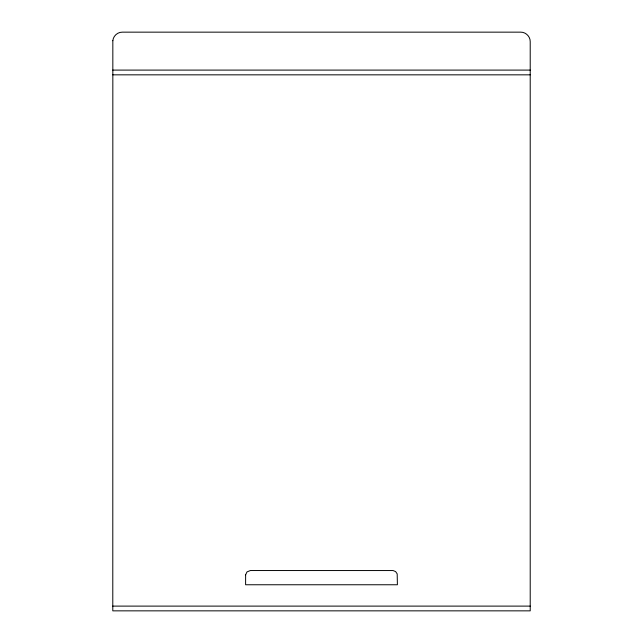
<?xml version="1.0" encoding="UTF-8"?>
<svg xmlns="http://www.w3.org/2000/svg" width="643" height="643" viewBox="0 0 643 643"><rect width="100%" height="100%" fill="white"/><g stroke="black" fill="none" stroke-linecap="round" stroke-linejoin="round"><path stroke-width="0.96" d="M112.79 70.095L530.21 70.095M112.79 74.837L530.21 74.837M112.79 606.108L530.21 606.108M112.838 40.71L112.79 610.85L530.21 610.85L530.21 41.634C530.33 36.547 525.749 32.029 520.669 32.15L122.331 32.15C117.589 32.054 113.216 35.968 112.838 40.71M245.626 574.81L245.602 584.76L397.398 584.76L397.189 573.894L395.654 571.611L393.09 570.55L250.376 570.534L247 571.916L245.626 574.81"/></g></svg>
